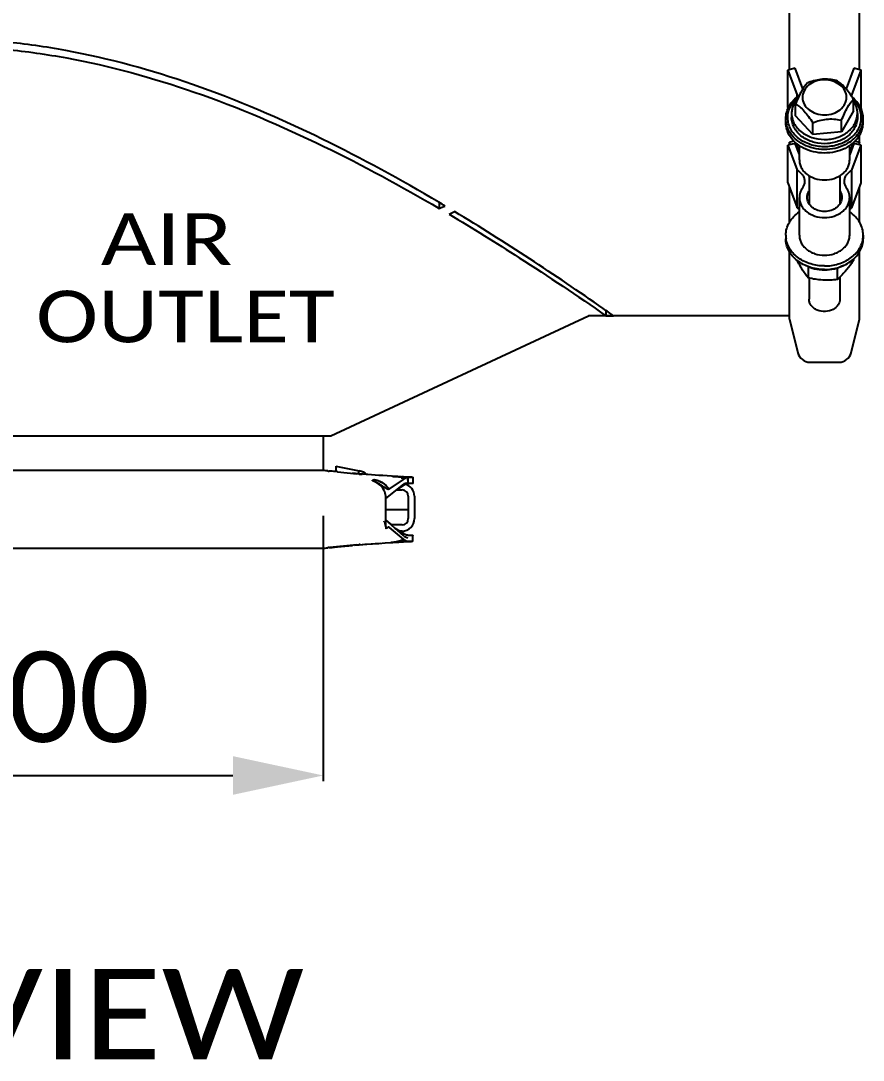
# Model space of a CAD drawing. Header units: millimetres. Extents: x 330 to 5284, y -2489 to 1657.
# Drawn here: x 2248.9 to 2466.6, y 678.4 to 946.9 of the extents above; entities that cross this region are included whole.
import ezdxf
from ezdxf.enums import TextEntityAlignment as Align

# ---------------------------------------------------------------- set-up
doc = ezdxf.new("R2010")
doc.units = ezdxf.units.MM
doc.header["$LTSCALE"] = 154
doc.header["$PDMODE"] = 3
doc.header["$PDSIZE"] = 8
doc.layers.get('0').update_dxf_attribs({"linetype": 'CONTINUOUS'})
doc.layers.get('Defpoints').update_dxf_attribs({"linetype": 'CONTINUOUS'})
for name, color, linetype in [('00_BUW_DATUM', 7, 'CONTINUOUS'), ('02___PRT_ALL_AXES', 7, 'CONTINUOUS'), ('03___PRT_ALL_CURVES', 7, 'CONTINUOUS')]:
    doc.layers.add(name, color=color, linetype=linetype)
doc.styles.get("Standard").update_dxf_attribs({"font": 'calibri.ttf'})
doc.dimstyles.new('DIMSTYLE_3', dxfattribs={"dimtxt": 23.333333, "dimasz": 23.333333, "dimexe": 1.5, "dimexo": 1, "dimgap": 0.875, "dimtad": 1, "dimdsep": 46, "dimtxsty": 'Standard', "dimblk": '_FILLED', "dimblk1": '_FILLED', "dimblk2": '_FILLED', "dimcen": 0.09, "dimazin": 2, "dimtp": 0.01, "dimtm": 0.01, "dimtfac": 1, "dimtofl": 0, "dimtmove": 0, "dimatfit": 3, "dimldrblk": '_FILLED', "dimfxl": 1, "dimtolj": 1, "dimarcsym": 0})

# ---------------------------------------------------------------- blocks, each defined once
blk = doc.blocks.new('_FILLED')
at = {"color": 0, "linetype": 'ByBlock'}
blk.add_solid([(0, 0), (-1, 0.214), (-1, -0.214)], dxfattribs=at)
blk = doc.blocks.new('*D21')
at = {"color": 0, "lineweight": -2}
for p, q in [((2127.05, 819.04), (2127.05, 750.47)), ((2327.05, 819.04), (2327.05, 750.47)), ((2150.39, 751.97), (2303.72, 751.97))]:
    blk.add_line(p, q, dxfattribs=at)
at = {"layer": 'Defpoints', "color": 0}
for p in [(2127.05, 820.04), (2327.05, 820.04), (2327.05, 751.97)]:
    blk.add_point(p, dxfattribs=at)
at = {"color": 0, "linetype": 'ByBlock', "lineweight": -2, "xscale": 23.3333333333, "yscale": 23.3333333333, "zscale": 23.3333333333, "rotation": 180}
blk.add_blockref('_FILLED', (2127.05, 751.97), dxfattribs=at)
at = {"color": 0, "linetype": 'ByBlock', "lineweight": -2, "xscale": 23.3333333333, "yscale": 23.3333333333, "zscale": 23.3333333333}
blk.add_blockref('_FILLED', (2327.05, 751.97), dxfattribs=at)
at = {"color": 0, "insert": (2242.61, 783.96), "char_height": 23.333, "attachment_point": 2, "line_spacing_factor": 0.9}
blk.add_mtext('\\A1;%%c200', dxfattribs=at)

msp = doc.modelspace()

# ---------------------------------------------------------------- linework, layer by layer
for p, q in [((2448.963, 934.632), (2447.043, 934.179)), ((2450.981, 929.342), (2448.963, 934.632)), ((2464.143, 934.632), (2462.117, 929.321)), ((2466.063, 934.179), (2464.143, 934.632)), ((2447.043, 934.179), (2449.506, 927.723)), ((2447.043, 924.455), (2447.043, 934.179)), ((2463.6, 927.723), (2466.063, 934.179)), ((2466.063, 924.455), (2466.063, 934.179)), ((2449.506, 927.197), (2449.506, 927.723)), ((2463.6, 927.304), (2463.6, 927.723)), ((2464.02, 923.623), (2464.02, 926.653)), ((2447.043, 924.455), (2447.136, 924.212)), ((2449.086, 922.353), (2449.086, 925.384)), ((2464.02, 923.623), (2460.978, 918.17)), ((2465.968, 924.206), (2466.063, 924.455)), ((2448.053, 922.988), (2448.053, 921.894)), ((2453.511, 917.535), (2449.086, 922.353)), ((2460.978, 918.17), (2460.978, 921.2)), ((2465.053, 922.988), (2465.053, 921.894)), ((2453.511, 917.535), (2453.511, 920.566)), ((2460.978, 918.17), (2453.511, 917.535)), ((2448.963, 915.184), (2447.043, 914.731)), ((2447.043, 914.731), (2449.506, 908.275)), ((2447.043, 905.008), (2447.043, 914.731)), ((2450.053, 912.327), (2448.963, 915.184)), ((2450.053, 910.955), (2450.053, 914.652)), ((2464.143, 915.184), (2463.053, 912.327)), ((2463.053, 910.955), (2463.053, 914.646)), ((2463.6, 908.275), (2466.063, 914.731)), ((2466.063, 914.731), (2464.143, 915.184)), ((2466.063, 905.008), (2466.063, 914.731)), ((2449.506, 898.551), (2449.506, 908.275)), ((2463.6, 898.551), (2463.6, 908.275)), ((2447.043, 905.008), (2449.506, 898.551)), ((2452.553, 906.898), (2452.553, 899.624)), ((2460.553, 906.898), (2460.553, 899.624)), ((2463.6, 898.551), (2466.063, 905.008)), ((2356.988, 899.978), (2356.988, 898.437)), ((2450.053, 891.507), (2450.053, 901.231)), ((2463.053, 891.507), (2463.053, 901.231)), ((2460.553, 880.714), (2460.553, 874.977)), ((2452.553, 880.44), (2452.553, 874.977)), ((2329.053, 839.703), (2395.612, 870.703)), ((2447.502, 870.703), (2395.612, 870.703)), ((2400.069, 872.093), (2400.069, 870.712)), ((2400.069, 870.712), (2402.041, 870.712)), ((2125.053, 839.703), (2329.053, 839.703)), ((2326.6, 830.766), (2126.031, 830.766)), ((2330.356, 831.89), (2336.374, 830.651)), ((2330.356, 831.89), (2330.356, 830.464)), ((2330.747, 830.425), (2335.696, 829.895)), ((2336.211, 829.857), (2336.374, 830.651)), ((2336.319, 829.82), (2337.121, 829.766)), ((2343.225, 823.503), (2347.878, 827.233)), ((2347.734, 828.445), (2344.026, 825.927)), ((2347.118, 829.127), (2344.686, 829.261)), ((2344.686, 829.261), (2344.698, 829.261)), ((2346.342, 829.154), (2346.012, 829.175)), ((2346.012, 829.175), (2346.342, 829.154)), ((2347.896, 826.964), (2346.073, 825.75)), ((2349.913, 829.033), (2347.118, 829.127)), ((2347.267, 829.096), (2347.672, 829.072)), ((2347.558, 829.078), (2347.268, 829.096)), ((2347.672, 829.071), (2347.558, 829.078)), ((2347.594, 828.687), (2347.678, 828.662)), ((2347.817, 828.62), (2347.678, 828.662)), ((2347.678, 828.662), (2347.817, 828.62)), ((2347.928, 828.587), (2347.817, 828.62)), ((2347.817, 828.62), (2347.876, 828.602)), ((2348.891, 828.056), (2348.892, 828.108)), ((2348.892, 828.108), (2348.891, 828.068)), ((2348.895, 828.202), (2348.905, 828.489)), ((2348.922, 829.003), (2348.905, 828.489)), ((2348.905, 828.489), (2348.916, 828.838)), ((2349.94, 827.403), (2348.906, 827.403)), ((2348.922, 829.003), (2348.916, 828.838)), ((2348.922, 829.003), (2349.94, 829.003)), ((2350.252, 827.414), (2350.252, 829.014)), ((2346.057, 825.703), (2347.433, 825.703)), ((2343.225, 817.695), (2343.225, 823.711)), ((2349.033, 824.103), (2349.033, 818.303)), ((2350.633, 824.103), (2350.633, 818.303)), ((2343.225, 817.903), (2344.722, 816.703)), ((2347.878, 813.766), (2343.225, 817.903)), ((2347.433, 816.703), (2344.575, 816.703)), ((2347.808, 813.016), (2344.167, 815.996)), ((2347.759, 814.48), (2345.668, 815.731)), ((2347.433, 815.103), (2346.718, 815.103)), ((2347.896, 814.443), (2346.904, 815.103)), ((2348.949, 814.003), (2349.929, 814.003)), ((2350.241, 812.392), (2350.241, 813.992)), ((2335.736, 811.522), (2328.787, 810.836)), ((2328.787, 810.836), (2329.069, 810.862)), ((2329.07, 810.862), (2329.345, 810.891)), ((2330.747, 810.982), (2334.626, 811.397)), ((2335.155, 811.465), (2335.62, 811.51)), ((2335.62, 811.51), (2337.133, 811.638)), ((2336.342, 811.561), (2337.288, 811.645)), ((2336.564, 811.604), (2336.358, 811.59)), ((2337.133, 811.638), (2337.767, 811.684)), ((2337.288, 811.645), (2338.235, 811.715)), ((2340.44, 811.864), (2341.876, 811.96)), ((2343.093, 812.041), (2344.948, 812.162)), ((2344.507, 812.133), (2344.698, 812.146)), ((2344.615, 812.14), (2344.507, 812.133)), ((2344.698, 812.146), (2344.615, 812.14)), ((2344.698, 812.146), (2347.119, 812.28)), ((2344.948, 812.162), (2344.698, 812.146)), ((2344.698, 812.146), (2344.948, 812.162)), ((2344.948, 812.162), (2345.05, 812.169)), ((2345.05, 812.169), (2345.794, 812.217)), ((2345.794, 812.217), (2345.922, 812.225)), ((2345.876, 812.222), (2345.794, 812.217)), ((2345.922, 812.225), (2345.876, 812.222)), ((2346.147, 812.239), (2345.922, 812.225)), ((2345.922, 812.225), (2346.146, 812.239)), ((2346.146, 812.239), (2346.276, 812.248)), ((2346.277, 812.248), (2346.147, 812.239)), ((2346.276, 812.233), (2346.365, 812.238)), ((2347.119, 812.28), (2349.898, 812.373)), ((2347.502, 812.324), (2347.224, 812.307)), ((2347.224, 812.307), (2347.502, 812.324)), ((2349.929, 812.403), (2348.9, 812.403)), ((2126.031, 810.641), (2326.594, 810.641))]:
    msp.add_line(p, q)
for points in [[(2338.235, 829.691), (2337.288, 829.761), (2335.404, 829.929), (2334.626, 830.01)], [(2340.44, 829.543), (2338.564, 829.669), (2338.295, 829.687)], [(2344.686, 829.261), (2343.566, 829.335), (2342.48, 829.407), (2341.438, 829.476), (2340.44, 829.543)], [(2337.886, 811.692), (2339.79, 811.821), (2341.379, 811.927), (2343.093, 812.041)], [(2338.295, 811.719), (2339.482, 811.799), (2340.44, 811.864)]]:
    msp.add_lwpolyline(points)
for centre, radius, start, end in [((2459.202, 912.75), 19.421, 110.46578, 111.36317), ((2447.345, 923.838), 4.445, 55.22063, 60.91246), ((2465.792, 923.785), 4.507, 119.10734, 122.03859), ((2458.044, 920.169), 8.981, 47.38813, 50.43983), ((2457.326, 904.686), 16.913, 77.52892, 78.51291), ((2087.036, 442.548), 531.158, 59.25413, 59.46204), ((2216.816, 1266.649), 393.99, 290.84108, 291.08901), ((2249.976, 1110.073), 239.686, 297.21003, 297.58154), ((2335.457, 826.143), 4.6, 50.83372, 78.50266), ((2338.418, 824.054), 4.259, 71.82388, 72.92698), ((2338.419, 824.058), 4.256, 72.27154, 72.92411), ((2339.683, 828.483), 0.357, 267.5239, 270.27412), ((2339.683, 828.509), 0.384, 270.3074, 275.54263), ((2338.415, 824.048), 4.266, 71.275, 72.27141), ((2339.66, 828.642), 0.519, 282.41653, 287.73229), ((2338.409, 824.03), 4.284, 69.15957, 71.27178), ((2338.41, 824.033), 4.282, 69.15818, 71.2744), ((2339.54, 828.935), 0.836, 295.87806, 299.72784), ((2339.547, 828.922), 0.822, 295.83951, 298.94207), ((2338.407, 824.023), 4.292, 68.30992, 69.15875), ((2338.409, 824.028), 4.286, 67.25266, 69.16173), ((2339.512, 828.987), 0.895, 298.90932, 299.65541), ((2338.405, 824.02), 4.295, 67.7588, 68.30997), ((2338.404, 824.016), 4.299, 67.25357, 67.75876), ((2338.394, 823.994), 4.324, 64.00592, 67.25075), ((2338.412, 824.035), 4.279, 66.66478, 67.25206), ((2339.136, 821.124), 7.248, 81.21577, 82.36722), ((2338.395, 823.997), 4.321, 63.99411, 66.65952), ((2339.199, 821.506), 6.861, 76.14255, 81.25101), ((2339.208, 821.538), 6.828, 77.96402, 81.26723), ((2338.367, 823.939), 4.385, 62.38596, 63.99797), ((2338.382, 823.968), 4.352, 62.64468, 64.00769), ((2338.363, 823.933), 4.392, 57.5776, 62.63918), ((2338.359, 823.924), 4.402, 57.59565, 62.38743), ((2339.298, 821.941), 6.415, 70.69101, 77.99694), ((2339.341, 822.081), 6.268, 70.64502, 76.14213), ((2375.421, 1286.257), 458.027, 266.36, 266.47605), ((2341.442, 808.19), 21.401, 73.67284, 74.34437), ((2341.5, 808.416), 21.167, 73.68414, 74.33214), ((2338.562, 798.359), 31.644, 73.41504, 73.69329), ((2339.01, 799.873), 30.065, 73.40986, 73.68076), ((2335.074, 786.649), 43.863, 73.30073, 73.41535), ((2345.689, 831.453), 3.637, 304.22614, 307.50869), ((2345.98, 829.848), 3.463, 303.60191, 306.88292), ((2345.605, 831.565), 3.777, 307.47386, 307.95386), ((2346.085, 834.493), 7.438, 284.98145, 287.20732), ((2347.433, 824.103), 3.2, 0, 75.63553), ((2346.834, 832.187), 5.014, 289.6486, 292.08532), ((2348.939, 841.385), 13.982, 269.19051, 269.42903), ((2348.927, 839.288), 10.285, 269.2392, 269.97107), ((2348.909, 838.136), 10.732, 269.4146, 269.9823), ((2383.767, 827.138), 34.889, 178.47243, 179.21758), ((2374.329, 827.329), 25.449, 178.36203, 179.3555), ((2416.962, 826.106), 68.099, 177.99459, 178.3158), ((2381.887, 827.145), 33.009, 178.16552, 178.32848), ((2347.433, 824.103), 1.6, 0, 90), ((2333.154, 814.138), 10.272, 18.79037, 20.26125), ((2347.433, 818.303), 3.2, 270, 0), ((2347.433, 818.303), 1.6, 270, 0), ((2345.827, 811.244), 3.769, 54.90425, 59.16152), ((2345.866, 811.393), 3.663, 55.29383, 56.35), ((2346.036, 811.636), 3.367, 53.0953, 55.32061), ((2346.076, 806.331), 7.598, 73.38529, 75.15832), ((2348.962, 801.44), 12.563, 90.05609, 91.06155), ((2328.219, 824.645), 13.82, 271.66712, 272.35379), ((2336.521, 810.285), 1.315, 97.07313, 97.44814), ((2340.386, 855.948), 43.953, 275.39864, 275.62068), ((2342.413, 836.243), 24.145, 275.00955, 275.41684), ((2342.066, 838.935), 26.858, 275.60958, 276.14249), ((2342.996, 830.195), 18.07, 275.38553, 276.71323), ((2343.586, 825.232), 13.072, 276.68795, 279.26261), ((2343.858, 823.491), 11.309, 279.32609, 279.55777), ((2343.909, 823.186), 11, 279.55696, 279.97691), ((2344.146, 821.741), 9.535, 279.7511, 280.07918), ((2344.106, 822.105), 9.902, 279.94178, 282.59038), ((2344.012, 822.474), 10.281, 280.09726, 281.76018), ((2343.134, 826.342), 14.248, 282.68945, 285.26281), ((2342.649, 828.144), 16.115, 285.23879, 285.62332), ((2341.77, 831.638), 19.717, 285.05953, 285.34878), ((2384.985, 197.726), 615.74, 93.36666, 93.490044), ((2345.517, 810.218), 3.616, 47.97693, 50.68724)]:
    msp.add_arc(centre, radius, start, end)
for points, knots in [([(2356.922, 900.03), (2347.095, 905.827), (2326.428, 917.135), (2294.365, 930.914), (2266.587, 938.568), (2245.028, 941.659), (2234.56, 942.254), (2229.364, 942.321)], [0, 0, 0, 0, 0.2519047, 0.5196013, 0.7688639, 0.8852699, 1, 1, 1, 1]), ([(2229.619, 940.405), (2234.786, 940.332), (2245.25, 939.731), (2266.867, 936.64), (2294.71, 928.996), (2326.704, 915.315), (2347.261, 904.138), (2356.988, 898.437)], [0, 0, 0, 0, 0.1143672, 0.2315988, 0.482754, 0.7504979, 1, 1, 1, 1]), ([(2459.594, 931.471), (2458.426, 931.729), (2455.965, 931.997), (2453.568, 931.376), (2452.411, 930.945)], [0, 0, 0, 0, 0.4922042, 1, 1, 1, 1]), ([(2459.754, 923.378), (2460.341, 923.695), (2461.381, 924.502), (2462.292, 926.209), (2462.274, 928.103), (2461.329, 929.798), (2459.69, 931.034), (2457.618, 931.68), (2455.404, 931.668), (2453.986, 931.205), (2453.352, 930.863)], [0, 0, 0, 0, 0.1251935, 0.2399532, 0.3502493, 0.4653422, 0.590962, 0.7261776, 0.8650608, 1, 1, 1, 1]), ([(2452.127, 930.837), (2451.526, 930.21), (2450.698, 928.989), (2449.786, 927.108), (2449.319, 925.976), (2449.086, 925.384)], [0, 0, 0, 0, 0.4151754, 0.6957488, 1, 1, 1, 1]), ([(2453.352, 930.863), (2452.764, 930.546), (2451.724, 929.739), (2450.814, 928.032), (2450.832, 926.138), (2451.777, 924.443), (2453.416, 923.207), (2455.487, 922.561), (2457.702, 922.573), (2459.12, 923.036), (2459.754, 923.378)], [0, 0, 0, 0, 0.1251935, 0.2399532, 0.3502493, 0.4653422, 0.590962, 0.7261776, 0.8650608, 1, 1, 1, 1]), ([(2464.02, 926.653), (2463.679, 927.2), (2462.993, 928.245), (2461.893, 929.638), (2460.762, 930.719), (2459.969, 931.257), (2459.594, 931.471)], [0, 0, 0, 0, 0.2924111, 0.5671864, 0.8039389, 1, 1, 1, 1]), ([(2446.553, 921.59), (2446.553, 922.161), (2446.713, 923.324), (2447.416, 924.967), (2448.54, 926.444), (2449.51, 927.255), (2450.041, 927.617)], [0, 0, 0, 0, 0.2368869, 0.4798464, 0.7334651, 1, 1, 1, 1]), ([(2462.691, 916.136), (2461.738, 915.495), (2460.095, 914.783), (2457.774, 914.366), (2455.374, 914.302), (2453.007, 914.777), (2450.905, 915.771), (2449.546, 916.732), (2448.437, 917.884), (2447.623, 919.187), (2447.135, 920.596), (2446.996, 922.056), (2447.213, 923.51), (2447.776, 924.9), (2448.659, 926.174), (2449.421, 926.9), (2449.84, 927.232)], [0, 0, 0, 0, 0.1321552, 0.2010429, 0.2705554, 0.4073567, 0.4733988, 0.5369383, 0.597759, 0.6560343, 0.7123517, 0.767655, 0.8230881, 0.8797681, 0.9385702, 1, 1, 1, 1]), ([(2449.77, 927.056), (2449.499, 926.771), (2449.012, 926.166), (2448.464, 925.156), (2448.128, 924.088), (2448.053, 923.352), (2448.053, 922.988)], [0, 0, 0, 0, 0.2608711, 0.5128725, 0.7582272, 1, 1, 1, 1]), ([(2460.978, 921.2), (2461.211, 921.793), (2461.679, 922.924), (2462.59, 924.806), (2463.419, 926.027), (2464.02, 926.653)], [0, 0, 0, 0, 0.3042557, 0.5848144, 1, 1, 1, 1]), ([(2462.691, 916.136), (2463.144, 916.44), (2463.979, 917.115), (2464.99, 918.327), (2465.694, 919.676), (2466.061, 921.111), (2466.073, 922.578), (2465.73, 924.018), (2465.048, 925.374), (2464.4, 926.172), (2464.035, 926.542)], [0, 0, 0, 0, 0.1349497, 0.2640494, 0.3880055, 0.5083779, 0.6274113, 0.7476177, 0.8712733, 1, 1, 1, 1]), ([(2466.553, 921.59), (2466.553, 922.062), (2466.445, 923.017), (2465.966, 924.394), (2465.189, 925.677), (2464.503, 926.429), (2464.124, 926.778)], [0, 0, 0, 0, 0.2403339, 0.4849519, 0.737405, 1, 1, 1, 1]), ([(2449.086, 925.384), (2449.46, 925.169), (2450.253, 924.632), (2451.385, 923.55), (2452.484, 922.157), (2453.171, 921.112), (2453.511, 920.566)], [0, 0, 0, 0, 0.1960603, 0.4328037, 0.707593, 1, 1, 1, 1]), ([(2465.053, 922.988), (2465.053, 923.548), (2464.87, 924.692), (2464.352, 925.726), (2464.027, 926.203)], [0, 0, 0, 0, 0.491785, 1, 1, 1, 1]), ([(2463.015, 915.529), (2462.273, 915.031), (2460.615, 914.217), (2457.889, 913.614), (2455.061, 913.631), (2452.346, 914.269), (2449.951, 915.485), (2448.061, 917.194), (2447.031, 918.96), (2446.621, 920.455), (2446.553, 921.214), (2446.553, 921.59)], [0, 0, 0, 0, 0.1281816, 0.2617516, 0.3971945, 0.5305496, 0.6583535, 0.7785669, 0.8913848, 0.9460036, 1, 1, 1, 1]), ([(2448.053, 922.988), (2448.053, 922.495), (2448.193, 921.492), (2448.808, 920.077), (2449.79, 918.81), (2450.636, 918.118), (2451.099, 917.81)], [0, 0, 0, 0, 0.2365976, 0.4794278, 0.733158, 1, 1, 1, 1]), ([(2451.099, 916.716), (2450.636, 917.024), (2449.79, 917.716), (2448.808, 918.984), (2448.193, 920.399), (2448.053, 921.402), (2448.053, 921.894)], [0, 0, 0, 0, 0.2668436, 0.5205726, 0.763402, 1, 1, 1, 1]), ([(2453.511, 920.566), (2454.657, 921.013), (2456.466, 921.529), (2458.917, 921.554), (2460.116, 921.378), (2460.694, 921.261)], [0, 0, 0, 0, 0.5045014, 0.7579174, 1, 1, 1, 1]), ([(2463.015, 915.529), (2463.553, 915.891), (2464.536, 916.704), (2465.677, 918.189), (2466.39, 919.843), (2466.553, 921.015), (2466.553, 921.59)], [0, 0, 0, 0, 0.2666955, 0.5203718, 0.7632639, 1, 1, 1, 1]), ([(2463.073, 918.657), (2463.382, 918.951), (2463.942, 919.583), (2464.575, 920.655), (2464.965, 921.802), (2465.053, 922.596), (2465.053, 922.988)], [0, 0, 0, 0, 0.2621899, 0.5145283, 0.7593218, 1, 1, 1, 1]), ([(2465.053, 921.894), (2465.053, 921.502), (2464.965, 920.708), (2464.575, 919.561), (2463.942, 918.489), (2463.382, 917.857), (2463.073, 917.563)], [0, 0, 0, 0, 0.2406782, 0.4854717, 0.7378101, 1, 1, 1, 1]), ([(2451.099, 917.81), (2451.98, 917.225), (2454.016, 916.366), (2456.763, 916.14), (2458.943, 916.466), (2460.964, 917.106), (2462.331, 917.953), (2463.073, 918.657)], [0, 0, 0, 0, 0.2473393, 0.5053571, 0.6344355, 0.7609454, 1, 1, 1, 1]), ([(2463.073, 917.563), (2462.331, 916.859), (2460.964, 916.012), (2458.943, 915.372), (2456.763, 915.046), (2454.016, 915.272), (2451.98, 916.131), (2451.099, 916.716)], [0, 0, 0, 0, 0.2390546, 0.3655645, 0.4946429, 0.7526607, 1, 1, 1, 1]), ([(2450.053, 910.954), (2450.053, 910.616), (2450.139, 909.93), (2450.518, 908.949), (2451.13, 908.049), (2452.24, 906.984), (2454.069, 906.043), (2456.553, 905.664), (2459.037, 906.043), (2460.865, 906.984), (2461.976, 908.049), (2462.588, 908.949), (2462.967, 909.93), (2463.053, 910.616), (2463.053, 910.954)], [0, 0, 0, 0, 0.0554057, 0.1120035, 0.1707395, 0.2321573, 0.3625014, 0.5, 0.6374986, 0.7678427, 0.8292605, 0.8879965, 0.9445943, 1, 1, 1, 1]), ([(2449.506, 908.275), (2449.788, 908.118), (2450.307, 907.753), (2450.918, 907.053), (2451.304, 906.252), (2451.392, 905.676), (2451.392, 905.394)], [0, 0, 0, 0, 0.2688994, 0.5233878, 0.7653702, 1, 1, 1, 1]), ([(2461.713, 905.394), (2461.713, 905.676), (2461.802, 906.252), (2462.188, 907.053), (2462.798, 907.753), (2463.318, 908.118), (2463.6, 908.275)], [0, 0, 0, 0, 0.2346298, 0.4766122, 0.7311006, 1, 1, 1, 1]), ([(2451.392, 905.394), (2451.392, 905.1), (2451.296, 904.499), (2451.022, 903.957), (2450.849, 903.707)], [0, 0, 0, 0, 0.491647, 1, 1, 1, 1]), ([(2462.256, 903.707), (2462.084, 903.957), (2461.81, 904.499), (2461.713, 905.1), (2461.713, 905.394)], [0, 0, 0, 0, 0.508353, 1, 1, 1, 1]), ([(2450.849, 903.707), (2450.597, 903.34), (2450.195, 902.544), (2450.053, 901.662), (2450.053, 901.231)], [0, 0, 0, 0, 0.5083419, 1, 1, 1, 1]), ([(2452.053, 901.231), (2452.053, 901.513), (2452.14, 902.087), (2452.388, 902.611), (2452.544, 902.855)], [0, 0, 0, 0, 0.4924673, 1, 1, 1, 1]), ([(2460.562, 902.855), (2460.718, 902.611), (2460.966, 902.087), (2461.053, 901.513), (2461.053, 901.231)], [0, 0, 0, 0, 0.5075327, 1, 1, 1, 1]), ([(2463.053, 901.231), (2463.053, 901.662), (2462.911, 902.544), (2462.509, 903.34), (2462.256, 903.707)], [0, 0, 0, 0, 0.4916581, 1, 1, 1, 1]), ([(2450.053, 901.231), (2450.053, 900.892), (2450.139, 900.206), (2450.518, 899.225), (2451.13, 898.325), (2452.24, 897.26), (2454.069, 896.32), (2456.553, 895.94), (2459.037, 896.32), (2460.865, 897.26), (2461.976, 898.325), (2462.588, 899.225), (2462.967, 900.206), (2463.053, 900.892), (2463.053, 901.231)], [0, 0, 0, 0, 0.0554057, 0.1120035, 0.1707395, 0.2321573, 0.3625014, 0.5, 0.6374986, 0.7678427, 0.8292605, 0.8879965, 0.9445943, 1, 1, 1, 1]), ([(2461.053, 901.231), (2461.053, 900.997), (2460.993, 900.522), (2460.638, 899.601), (2459.759, 898.593), (2458.274, 897.832), (2456.553, 897.568), (2454.832, 897.832), (2453.347, 898.593), (2452.467, 899.601), (2452.112, 900.522), (2452.053, 900.997), (2452.053, 901.231)], [0, 0, 0, 0, 0.0554793, 0.1121511, 0.2318035, 0.3623192, 0.5, 0.6376808, 0.7681965, 0.8878489, 0.9445207, 1, 1, 1, 1]), ([(2359.574, 896.912), (2365.677, 893.289), (2379.342, 884.807), (2392.692, 875.837), (2400.069, 870.712)], [0, 0, 0, 0, 0.4414074, 1, 1, 1, 1]), ([(2402.041, 870.712), (2401.166, 871.327), (2387.752, 880.716), (2374.066, 889.737), (2360.953, 897.627)], [0, 0, 0, 0, 0.0653489, 1, 1, 1, 1]), ([(2449.506, 898.551), (2449.555, 898.524), (2449.745, 898.413), (2449.928, 898.288), (2450.058, 898.188)], [0, 0, 0, 0, 0.2530895, 1, 1, 1, 1]), ([(2463.048, 898.188), (2463.091, 898.221), (2463.268, 898.353), (2463.455, 898.47), (2463.6, 898.551)], [0, 0, 0, 0, 0.2469613, 1, 1, 1, 1]), ([(2450.053, 891.507), (2450.053, 891.169), (2450.139, 890.482), (2450.518, 889.501), (2451.13, 888.602), (2451.947, 887.818), (2452.939, 887.177), (2454.454, 886.538), (2455.713, 886.345), (2456.553, 886.345)], [0, 0, 0, 0, 0.1106992, 0.22378, 0.3411331, 0.4638443, 0.592103, 0.7252814, 1, 1, 1, 1]), ([(2456.553, 886.345), (2457.392, 886.345), (2458.652, 886.538), (2460.167, 887.177), (2461.158, 887.818), (2461.976, 888.602), (2462.588, 889.501), (2462.967, 890.482), (2463.053, 891.169), (2463.053, 891.507)], [0, 0, 0, 0, 0.2747186, 0.407897, 0.5361557, 0.6588669, 0.77622, 0.8893008, 1, 1, 1, 1]), ([(2456.552, 882.654), (2455.261, 882.654), (2452.728, 883.04), (2449.918, 884.487), (2448.209, 886.126), (2447.268, 887.51), (2446.685, 889.019), (2446.553, 890.075), (2446.553, 890.596)], [0, 0, 0, 0, 0.274998, 0.5356855, 0.6585206, 0.7759923, 0.8891877, 1, 1, 1, 1]), ([(2456.552, 882.654), (2457.844, 882.654), (2460.377, 883.04), (2463.187, 884.487), (2464.896, 886.125), (2465.837, 887.51), (2466.421, 889.019), (2466.553, 890.075), (2466.553, 890.596)], [0, 0, 0, 0, 0.2749976, 0.5356865, 0.6585222, 0.7759939, 0.8891887, 1, 1, 1, 1]), ([(2456.553, 882.448), (2455.691, 882.448), (2453.99, 882.652), (2452.388, 883.271), (2451.66, 883.678)], [0, 0, 0, 0, 0.508363, 1, 1, 1, 1]), ([(2461.445, 883.678), (2460.718, 883.271), (2459.116, 882.652), (2457.415, 882.448), (2456.553, 882.448)], [0, 0, 0, 0, 0.4916375, 1, 1, 1, 1]), ([(2458.8, 872.349), (2458.184, 872.017), (2456.769, 871.654), (2454.992, 871.952), (2453.794, 872.624), (2453.101, 873.296), (2452.656, 874.099), (2452.553, 874.689), (2452.553, 874.977)], [0, 0, 0, 0, 0.264376, 0.5316024, 0.658784, 0.7785726, 0.8914155, 1, 1, 1, 1]), ([(2460.553, 874.977), (2460.553, 874.719), (2460.47, 874.19), (2459.982, 873.192), (2459.305, 872.621), (2458.8, 872.349)], [0, 0, 0, 0, 0.2351953, 0.4779813, 1, 1, 1, 1]), ([(2328.211, 830.612), (2328.042, 830.636), (2327.507, 830.705), (2326.968, 830.766), (2326.6, 830.766)], [0, 0, 0, 0, 0.3169649, 1, 1, 1, 1]), ([(2330.744, 830.425), (2330.553, 830.445), (2329.849, 830.517), (2329.142, 830.572), (2328.628, 830.581)], [0, 0, 0, 0, 0.2721571, 1, 1, 1, 1]), ([(2336.319, 829.82), (2336.272, 829.827), (2336.065, 829.855), (2335.857, 829.878), (2335.696, 829.895)], [0, 0, 0, 0, 0.2265544, 1, 1, 1, 1]), ([(2339.772, 828.135), (2339.763, 828.133), (2339.746, 828.13), (2339.729, 828.128), (2339.72, 828.127)], [0, 0, 0, 0, 0.5068788, 1, 1, 1, 1]), ([(2339.767, 828.134), (2339.775, 828.136), (2339.793, 828.14), (2339.81, 828.145), (2339.818, 828.148)], [0, 0, 0, 0, 0.4925839, 1, 1, 1, 1]), ([(2342.969, 825.208), (2342.775, 825.757), (2342.137, 826.735), (2341.201, 827.394), (2340.718, 827.641)], [0, 0, 0, 0, 0.5176489, 1, 1, 1, 1]), ([(2344.026, 825.927), (2343.794, 825.769), (2343.117, 826.205), (2342.423, 826.673), (2341.571, 827.19), (2341.006, 827.494), (2340.718, 827.641)], [0, 0, 0, 0, 0.2244779, 0.4826465, 0.7415756, 1, 1, 1, 1]), ([(2347.922, 827.265), (2347.915, 827.26), (2347.901, 827.247), (2347.888, 827.232), (2347.882, 827.224)], [0, 0, 0, 0, 0.4803699, 1, 1, 1, 1]), ([(2348.061, 827.081), (2348.179, 827.169), (2348.387, 827.312), (2348.635, 827.406), (2348.741, 827.404)], [0, 0, 0, 0, 0.5818629, 1, 1, 1, 1]), ([(2348.086, 828.703), (2348.154, 828.742), (2348.36, 828.89), (2348.611, 829.006), (2348.79, 829.004)], [0, 0, 0, 0, 0.3034405, 1, 1, 1, 1]), ([(2350.252, 827.414), (2350.252, 827.407), (2350.211, 827.414), (2350.166, 827.402), (2350.06, 827.405), (2349.985, 827.403), (2349.94, 827.403)], [0, 0, 0, 0, 0.0643555, 0.252945, 0.5654927, 1, 1, 1, 1]), ([(2350.111, 829.005), (2350.146, 829.005), (2350.176, 829.019), (2350.252, 829.002), (2350.252, 829.014)], [0, 0, 0, 0, 0.7470931, 1, 1, 1, 1]), ([(2344.026, 825.927), (2343.933, 826.065), (2343.765, 826.356), (2343.543, 826.609), (2343.428, 826.73)], [0, 0, 0, 0, 0.5001621, 1, 1, 1, 1]), ([(2342.879, 817.446), (2342.921, 817.322), (2343.104, 816.752), (2343.217, 816.163), (2343.302, 815.704)], [0, 0, 0, 0, 0.2205921, 1, 1, 1, 1]), ([(2343.302, 815.704), (2343.278, 816.199), (2343.238, 816.862), (2343.225, 817.526), (2343.225, 817.695)], [0, 0, 0, 0, 0.7462515, 1, 1, 1, 1]), ([(2344.167, 815.996), (2344.109, 816.043), (2343.953, 816.114), (2343.715, 816.018), (2343.511, 815.869), (2343.372, 815.76), (2343.302, 815.704)], [0, 0, 0, 0, 0.2282233, 0.4664245, 0.7295656, 1, 1, 1, 1]), ([(2348.729, 814.001), (2348.615, 813.999), (2348.349, 814.092), (2348.123, 814.237), (2347.996, 814.327)], [0, 0, 0, 0, 0.4231718, 1, 1, 1, 1]), ([(2348.249, 813.611), (2348.313, 813.592), (2348.527, 813.524), (2348.743, 813.452), (2348.882, 813.377)], [0, 0, 0, 0, 0.296939, 1, 1, 1, 1]), ([(2350.1, 814.002), (2350.135, 814.001), (2350.165, 813.988), (2350.241, 814.004), (2350.241, 813.992)], [0, 0, 0, 0, 0.7470668, 1, 1, 1, 1]), ([(2326.594, 810.641), (2326.694, 810.641), (2327.244, 810.664), (2327.792, 810.736), (2328.238, 810.799)], [0, 0, 0, 0, 0.1807857, 1, 1, 1, 1]), ([(2330.744, 810.982), (2330.62, 810.968), (2330.147, 810.919), (2329.674, 810.877), (2329.324, 810.855)], [0, 0, 0, 0, 0.2630335, 1, 1, 1, 1]), ([(2335.736, 811.522), (2335.793, 811.528), (2335.998, 811.548), (2336.204, 811.57), (2336.353, 811.59)], [0, 0, 0, 0, 0.2735983, 1, 1, 1, 1]), ([(2347.937, 812.904), (2348.088, 812.768), (2348.356, 812.561), (2348.685, 812.402), (2348.825, 812.403)], [0, 0, 0, 0, 0.5912598, 1, 1, 1, 1]), ([(2350.241, 812.392), (2350.241, 812.399), (2350.199, 812.393), (2350.155, 812.404), (2350.049, 812.401), (2349.974, 812.403), (2349.929, 812.403)], [0, 0, 0, 0, 0.0643675, 0.2529578, 0.565501, 1, 1, 1, 1])]:
    msp.add_open_spline(points, degree=3, knots=knots)
for points in [[(2328.211, 830.612), (2328.349, 830.592), (2328.488, 830.583), (2328.628, 830.581)], [(2339.668, 828.126), (2339.701, 828.124), (2339.734, 828.128), (2339.767, 828.134)], [(2339.905, 828.183), (2339.877, 828.169), (2339.848, 828.157), (2339.818, 828.148)], [(2339.818, 828.148), (2339.848, 828.157), (2339.877, 828.169), (2339.905, 828.183)], [(2340.099, 828.307), (2340.053, 828.271), (2340.005, 828.238), (2339.955, 828.209)], [(2339.955, 828.209), (2340.005, 828.238), (2340.053, 828.271), (2340.099, 828.307)], [(2340.244, 828.287), (2340.196, 828.294), (2340.147, 828.301), (2340.099, 828.307)], [(2342.551, 827.448), (2342.197, 827.673), (2341.814, 827.856), (2341.419, 827.995)], [(2341.419, 827.995), (2341.814, 827.856), (2342.197, 827.674), (2342.551, 827.448)], [(2343.428, 826.73), (2343.168, 827.004), (2342.869, 827.245), (2342.551, 827.448)], [(2342.551, 827.448), (2342.869, 827.245), (2343.167, 827.004), (2343.428, 826.73)], [(2346.012, 829.175), (2345.66, 829.198), (2345.308, 829.221), (2344.956, 829.244)], [(2344.956, 829.244), (2345.308, 829.221), (2345.66, 829.198), (2346.012, 829.175)], [(2346.342, 829.154), (2346.65, 829.134), (2346.959, 829.115), (2347.268, 829.096)], [(2348.79, 829.004), (2348.418, 829.026), (2348.045, 829.049), (2347.672, 829.071)], [(2347.672, 829.071), (2348.045, 829.049), (2348.418, 829.026), (2348.79, 829.004)], [(2347.902, 828.594), (2347.959, 828.638), (2348.024, 828.668), (2348.086, 828.703)], [(2348.008, 827.308), (2347.977, 827.299), (2347.947, 827.285), (2347.922, 827.265)], [(2348.52, 827.465), (2348.442, 827.438), (2348.364, 827.412), (2348.286, 827.388)], [(2348.882, 827.615), (2348.83, 827.586), (2348.774, 827.563), (2348.719, 827.541)], [(2349.94, 829.003), (2349.997, 829.003), (2350.054, 829.004), (2350.111, 829.005)], [(2343.225, 823.711), (2343.225, 824.218), (2343.137, 824.731), (2342.969, 825.208)], [(2343.428, 826.73), (2343.658, 826.489), (2343.864, 826.218), (2344.026, 825.927)], [(2347.878, 813.766), (2347.921, 813.729), (2347.967, 813.69), (2348.022, 813.675)], [(2349.929, 814.003), (2349.986, 814.003), (2350.043, 814.003), (2350.1, 814.002)], [(2328.621, 810.83), (2328.493, 810.827), (2328.365, 810.817), (2328.238, 810.799)], [(2344.94, 812.232), (2345.214, 812.261), (2345.489, 812.296), (2345.761, 812.343)], [(2345.794, 812.217), (2345.512, 812.199), (2345.23, 812.181), (2344.948, 812.162)], [(2346.108, 812.409), (2346.371, 812.464), (2346.633, 812.528), (2346.893, 812.598)], [(2346.276, 812.248), (2346.592, 812.268), (2346.908, 812.287), (2347.224, 812.307)], [(2347.224, 812.307), (2346.908, 812.287), (2346.593, 812.268), (2346.277, 812.248)], [(2346.989, 812.624), (2347.307, 812.711), (2347.623, 812.806), (2347.937, 812.904)], [(2347.937, 812.904), (2347.62, 812.816), (2347.307, 812.713), (2346.989, 812.625)], [(2347.502, 812.324), (2347.943, 812.35), (2348.384, 812.377), (2348.825, 812.403)], [(2348.9, 812.403), (2348.874, 812.403), (2348.849, 812.403), (2348.823, 812.403)]]:
    msp.add_open_spline(points, degree=3)
at = {"layer": '00_BUW_DATUM'}
for p, q in [((2446.553, 920.678), (2446.553, 921.59)), ((2466.553, 920.678), (2466.553, 921.59)), ((2446.553, 891.507), (2446.553, 890.596)), ((2466.553, 891.507), (2466.553, 890.596)), ((2452.336, 883.339), (2452.336, 880.487)), ((2464.038, 885.338), (2464.038, 884.983)), ((2459.821, 882.968), (2459.821, 880.052))]:
    msp.add_line(p, q, dxfattribs=at)
for centre, start, end in [((2452.892, 891.509), 180.01319, 188.21298), ((2460.214, 891.509), 351.78714, 359.98681)]:
    msp.add_arc(centre, 6.339, start, end, dxfattribs=at)
for points, knots in [([(2463.015, 914.618), (2462.273, 914.119), (2460.615, 913.306), (2457.889, 912.702), (2455.061, 912.719), (2452.346, 913.357), (2449.951, 914.573), (2448.061, 916.282), (2447.031, 918.048), (2446.621, 919.543), (2446.553, 920.302), (2446.553, 920.679)], [0, 0, 0, 0, 0.1281816, 0.2617517, 0.3971947, 0.5305499, 0.6583537, 0.7785671, 0.8913848, 0.9460035, 1, 1, 1, 1]), ([(2463.015, 914.618), (2463.553, 914.979), (2464.536, 915.792), (2465.677, 917.277), (2466.39, 918.931), (2466.553, 920.103), (2466.553, 920.678)], [0, 0, 0, 0, 0.266689, 0.5203714, 0.7632639, 1, 1, 1, 1]), ([(2446.553, 891.507), (2446.553, 892.079), (2446.713, 893.243), (2447.418, 894.888), (2448.545, 896.367), (2449.518, 897.179), (2450.05, 897.54)], [0, 0, 0, 0, 0.2368609, 0.4798099, 0.7334457, 1, 1, 1, 1]), ([(2466.553, 891.507), (2466.553, 892.079), (2466.392, 893.243), (2465.688, 894.888), (2464.56, 896.367), (2463.588, 897.179), (2463.055, 897.54)], [0, 0, 0, 0, 0.236861, 0.47981, 0.7334458, 1, 1, 1, 1]), ([(2456.552, 883.566), (2455.352, 883.566), (2452.994, 883.9), (2450.332, 885.153), (2448.635, 886.585), (2447.642, 887.807), (2446.943, 889.156), (2446.687, 890.121), (2446.618, 890.603)], [0, 0, 0, 0, 0.2728678, 0.5333606, 0.656861, 0.7752722, 0.8892145, 1, 1, 1, 1]), ([(2456.552, 883.566), (2457.752, 883.566), (2460.111, 883.9), (2462.773, 885.153), (2464.47, 886.584), (2465.464, 887.807), (2466.163, 889.156), (2466.418, 890.121), (2466.488, 890.603)], [0, 0, 0, 0, 0.2728673, 0.5333615, 0.6568624, 0.7752736, 0.8892154, 1, 1, 1, 1]), ([(2450.702, 882.817), (2450.598, 882.987), (2450.175, 883.701), (2449.783, 884.434), (2449.495, 884.996)], [0, 0, 0, 0, 0.2392147, 1, 1, 1, 1]), ([(2464.038, 884.983), (2463.868, 884.731), (2463.203, 883.764), (2462.495, 882.826), (2461.93, 882.165)], [0, 0, 0, 0, 0.2591966, 1, 1, 1, 1]), ([(2452.336, 880.487), (2452.055, 880.835), (2451.482, 881.592), (2450.963, 882.388), (2450.702, 882.817)], [0, 0, 0, 0, 0.4706904, 1, 1, 1, 1]), ([(2461.93, 882.165), (2461.59, 881.768), (2460.914, 881.035), (2460.18, 880.36), (2459.821, 880.052)], [0, 0, 0, 0, 0.5250988, 1, 1, 1, 1]), ([(2456.079, 879.917), (2455.445, 879.954), (2454.188, 880.094), (2452.948, 880.344), (2452.336, 880.487)], [0, 0, 0, 0, 0.5020927, 1, 1, 1, 1]), ([(2459.821, 880.052), (2459.207, 879.98), (2457.96, 879.873), (2456.708, 879.881), (2456.079, 879.917)], [0, 0, 0, 0, 0.4954049, 1, 1, 1, 1])]:
    msp.add_open_spline(points, degree=3, knots=knots, dxfattribs=at)
at = {"layer": '02___PRT_ALL_AXES'}
for p, q in [((2447.502, 934.287), (2447.502, 1377.595)), ((2465.604, 934.287), (2465.604, 1377.595)), ((2448.682, 915.783), (2447.502, 915.539)), ((2447.702, 914.887), (2447.502, 915.539)), ((2447.502, 914.84), (2447.502, 915.539)), ((2464.418, 915.785), (2465.604, 915.539)), ((2465.604, 915.539), (2465.403, 914.887)), ((2465.604, 914.84), (2465.604, 917.315)), ((2450.053, 912.613), (2449.236, 915.267)), ((2463.874, 915.279), (2463.053, 912.613)), ((2447.502, 894.866), (2447.502, 903.805)), ((2465.604, 894.866), (2465.604, 903.805)), ((2447.502, 869.811), (2447.502, 887.231)), ((2465.604, 869.811), (2465.604, 887.231)), ((2447.502, 869.811), (2449.696, 861.12)), ((2463.409, 861.12), (2465.604, 869.811)), ((2452.799, 858.703), (2460.307, 858.703)), ((2327.053, 839.703), (2327.053, 830.744))]:
    msp.add_line(p, q, dxfattribs=at)
for centre, start, end in [((2452.799, 861.903), 194.17234, 270), ((2460.307, 861.903), 270, 345.82766)]:
    msp.add_arc(centre, 3.2, start, end, dxfattribs=at)
at = {"layer": '03___PRT_ALL_CURVES'}
for p, q in [((2125.053, 839.703), (2329.053, 839.703)), ((2343.225, 820.703), (2349.033, 820.703))]:
    msp.add_line(p, q, dxfattribs=at)

# ---------------------------------------------------------------- texts
for s, width, p, p2 in [('   AIR', 1.176112, (2252.871, 883.844), (2303.559, 883.844)), ('OUTLET', 1.152412, (2252.871, 863.844), (2330.018, 863.844))]:
    msp.add_text(s, height=13.3333, dxfattribs=dict(width=width)).set_placement(p, p2, align=Align.FIT)
at = {"color": 0, "linetype": 'Continuous', "width": 1.125894}
msp.add_text('SIDE VIEW', height=23.3333, dxfattribs=at).set_placement((2146.702, 678.675), (2322.111, 678.675), align=Align.FIT)

# ---------------------------------------------------------------- dimensions: what is measured, and where the dimension line sits
dim = msp.add_linear_dim(base=(2327.053, 751.972), p1=(2127.053, 820.037), p2=(2327.053, 820.037), text='%%c<>', dimstyle='DIMSTYLE_3')
dim.commit()
dim.dimension.update_dxf_attribs({"geometry": '*D21', "text_midpoint": (2242.608, 751.972), "dimtype": 160})

doc.saveas('drawing.dxf')
